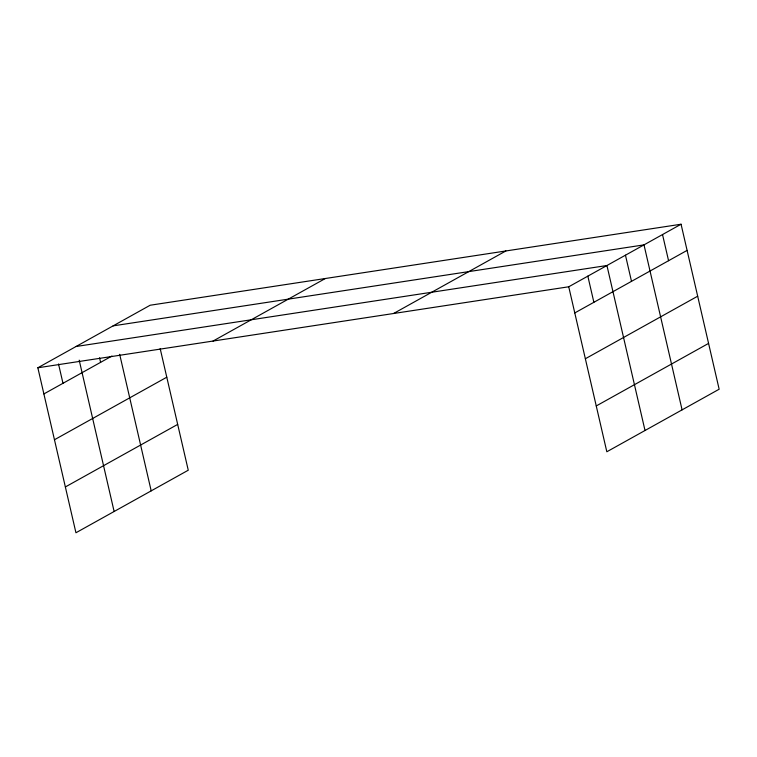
<?xml version="1.0" encoding="UTF-8"?>
<svg xmlns="http://www.w3.org/2000/svg" width="757" height="757" viewBox="0 0 757 757"><rect width="100%" height="100%" fill="white"/><g stroke="black" fill="none" stroke-linecap="round" stroke-linejoin="round"><path stroke-width="1.14" d="M160.172 348.57L188.256 470.22L75.937 532.767L37.85 367.779L150.17 305.232L681.063 224.233L719.15 389.221L606.83 451.768L568.744 286.78L681.063 224.233M43.887 393.933L111.932 356.036M213.048 341.047L325.359 278.5M54.466 439.741L166.786 377.204M65.367 486.95L177.677 424.403M393.545 313.512L505.865 250.964M574.781 312.934L687.101 250.387M585.36 358.752L697.68 296.205M596.251 405.951L708.571 343.404M113.105 325.87L643.999 244.88L682.085 409.859M76.041 346.507L606.934 265.518L645.021 430.506M37.85 367.779L568.744 286.78M662.526 234.556L668.563 260.711M625.462 255.194L631.499 281.349M587.839 276.144L593.876 302.298M119.672 354.314L151.192 490.858M99.555 357.796L100.605 362.348M79.192 360.152L114.127 511.495M58.516 363.966L62.982 383.297"/></g></svg>
